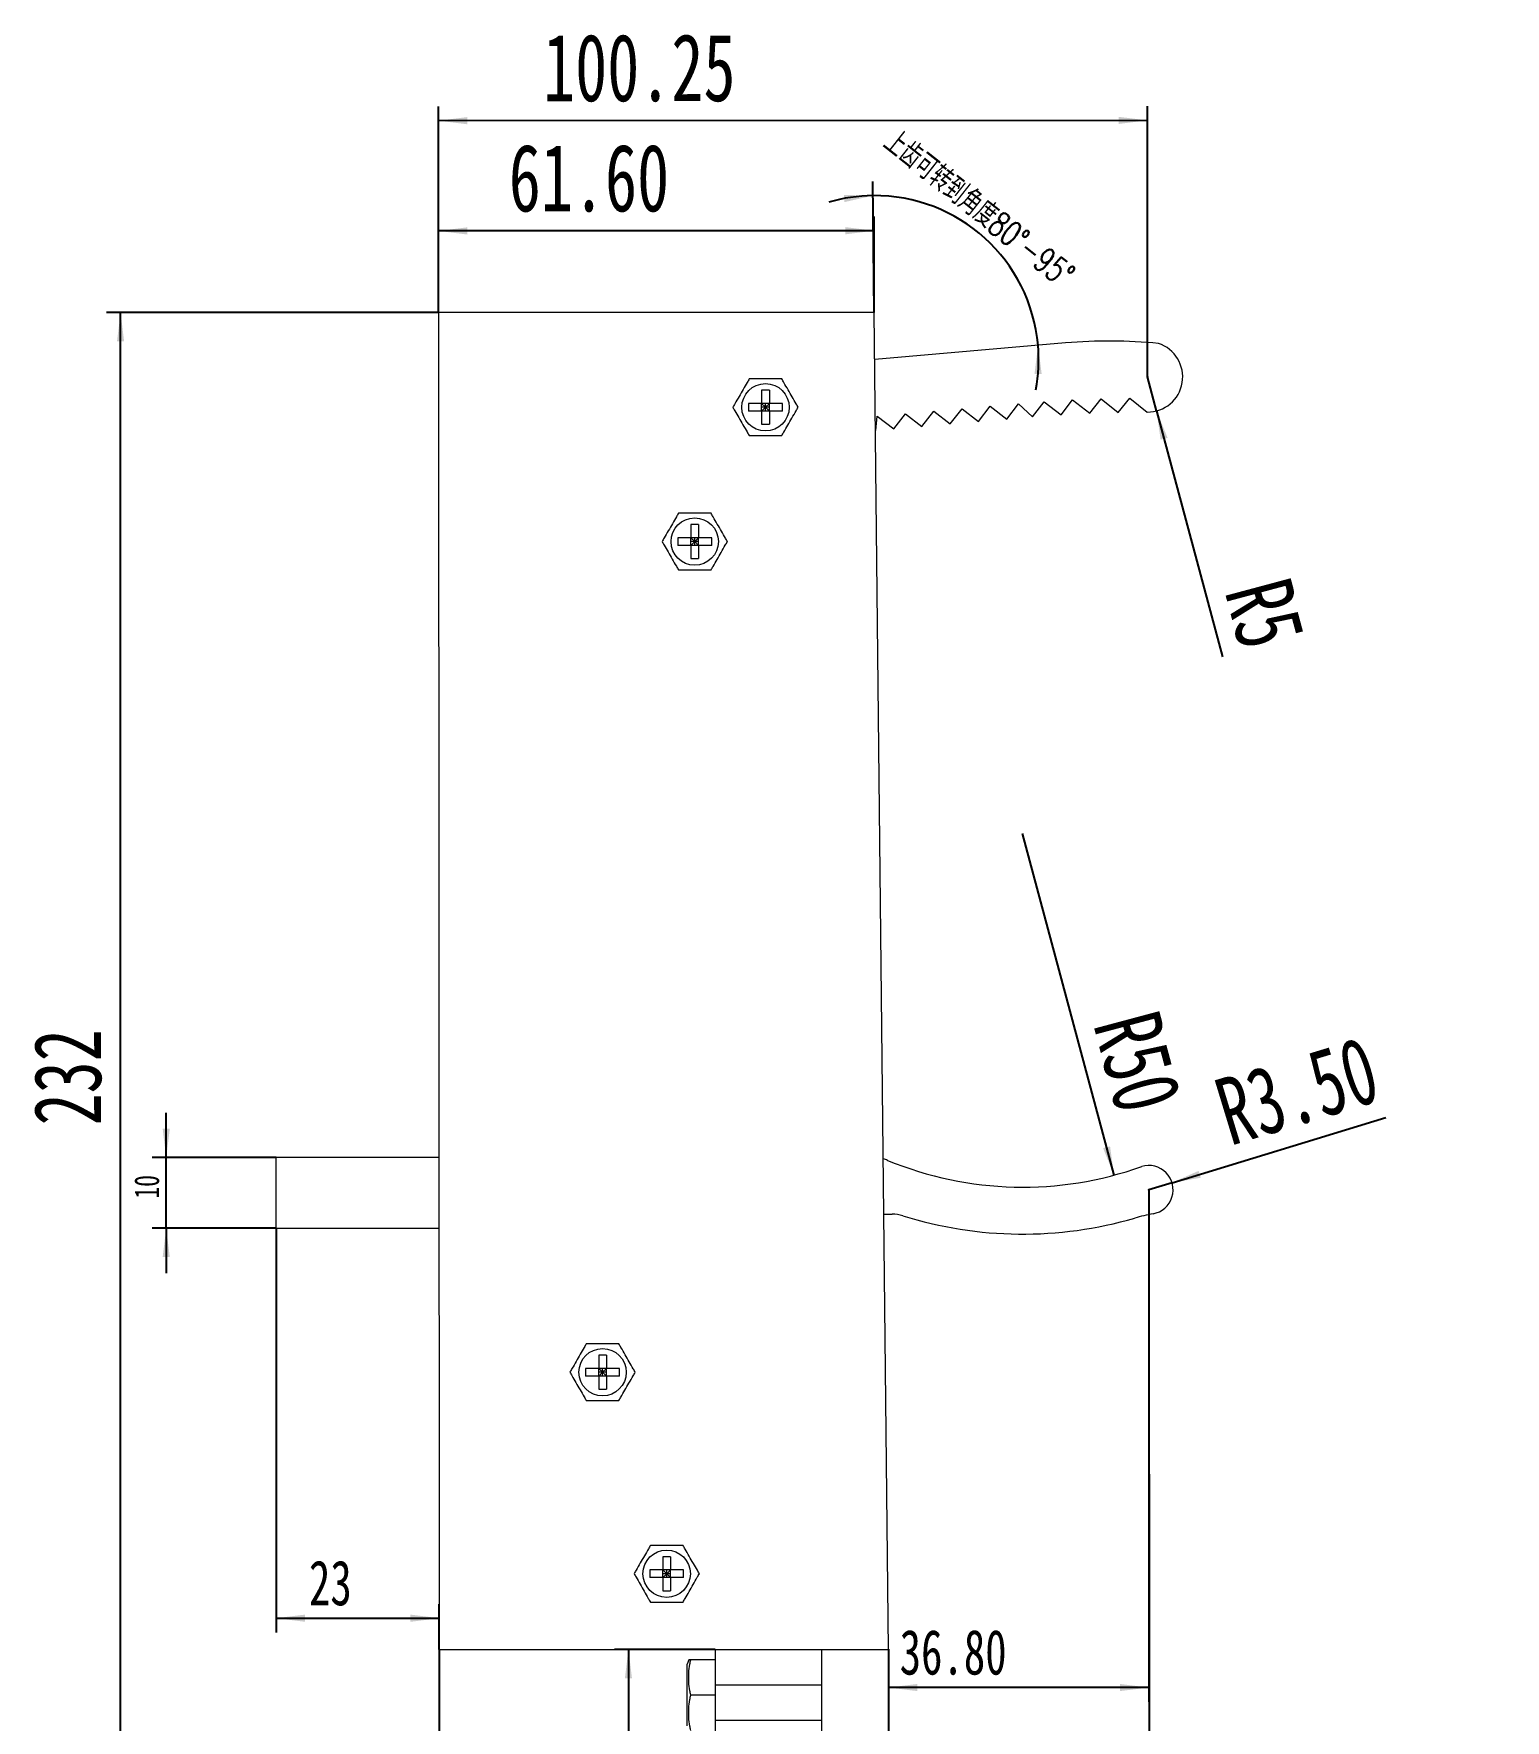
# Model space of a CAD drawing. Header units: millimetres. Extents: x 0 to 841, y 0 to 594.
# Drawn here: x 263.9 to 472, y 201.4 to 440 of the extents above; entities that cross this region are included whole.
import ezdxf

# ---------------------------------------------------------------- set-up
doc = ezdxf.new("R2010")
doc.units = ezdxf.units.MM
doc.header["$PDSIZE"] = -1
doc.layers.add('10', color=7, linetype='Continuous')
doc.styles.add('SLDTEXTSTYLE0', font='TXT', dxfattribs={"width": 0.7, "bigfont": 'bigfont'})
doc.styles.add('SLDTEXTSTYLE4', font='TXT', dxfattribs={"width": 0.7})
doc.dimstyles.new('SLDDIMSTYLE0', dxfattribs={"dimtxt": 10.15752, "dimasz": 4.08, "dimexe": 0, "dimexo": 0.0625, "dimgap": 2.53938, "dimtad": 2, "dimrnd": 1e-09, "dimzin": 12, "dimdsep": 46, "dimtxsty": 'SLDTEXTSTYLE4', "dimsah": 1, "dimcen": 0.09, "dimadec": 0, "dimazin": 3, "dimtfac": 1, "dimtofl": 0, "dimtmove": 0, "dimatfit": 3, "dimfxl": 1, "dimfrac": 2, "dimtolj": 1, "dimtzin": 12, "dimarcsym": 0})
doc.dimstyles.new('SLDDIMSTYLE1', dxfattribs={"dimtxt": 10.15752, "dimasz": 4.08, "dimexe": 0, "dimexo": 0.0625, "dimgap": 2.53938, "dimtad": 2, "dimrnd": 1e-09, "dimzin": 12, "dimdsep": 46, "dimtxsty": 'SLDTEXTSTYLE4', "dimsah": 1, "dimcen": 0.09, "dimadec": 0, "dimazin": 3, "dimtol": 1, "dimtfac": 1, "dimtofl": 0, "dimtmove": 0, "dimatfit": 3, "dimfxl": 1, "dimfrac": 2, "dimtolj": 1, "dimarcsym": 0})
doc.dimstyles.new('SLDDIMSTYLE2', dxfattribs={"dimtxt": 6.77168, "dimasz": 4.08, "dimexe": 0, "dimexo": 0.0625, "dimgap": 1.69292, "dimtad": 2, "dimrnd": 1e-09, "dimzin": 4, "dimdsep": 46, "dimtxsty": 'SLDTEXTSTYLE4', "dimsah": 1, "dimcen": 0.09, "dimadec": 0, "dimazin": 1, "dimtfac": 1, "dimtofl": 0, "dimtmove": 0, "dimatfit": 3, "dimfxl": 1, "dimfrac": 2, "dimtolj": 1, "dimtzin": 12, "dimarcsym": 0})
doc.dimstyles.new('SLDDIMSTYLE3', dxfattribs={"dimtxt": 3.5, "dimasz": 4.08, "dimexe": 0, "dimexo": 0.0625, "dimgap": 0.875, "dimtad": 2, "dimdec": 4, "dimzin": 12, "dimdsep": 46, "dimtxsty": 'SLDTEXTSTYLE4', "dimsah": 1, "dimcen": 0.09, "dimazin": 3, "dimtfac": 1, "dimtofl": 0, "dimtmove": 0, "dimatfit": 3, "dimfxl": 1, "dimfrac": 2, "dimtolj": 1, "dimtzin": 12, "dimarcsym": 0})
doc.dimstyles.new('SLDDIMSTYLE4', dxfattribs={"dimtxt": 10.15752, "dimasz": 4.08, "dimexe": 0, "dimexo": 0.0625, "dimgap": 2.53938, "dimtad": 2, "dimrnd": 1e-09, "dimzin": 4, "dimdsep": 46, "dimtxsty": 'SLDTEXTSTYLE4', "dimsah": 1, "dimcen": 0.09, "dimadec": 0, "dimazin": 1, "dimtfac": 1, "dimtofl": 0, "dimtmove": 0, "dimatfit": 3, "dimfxl": 1, "dimfrac": 2, "dimtolj": 1, "dimtzin": 12, "dimarcsym": 0})
doc.dimstyles.new('SLDDIMSTYLE5', dxfattribs={"dimtxt": 10.15752, "dimasz": 4.08, "dimexe": 0, "dimexo": 0.0625, "dimgap": 2.53938, "dimtad": 2, "dimrnd": 1e-09, "dimzin": 12, "dimdsep": 46, "dimtxsty": 'SLDTEXTSTYLE4', "dimsah": 1, "dimcen": 0, "dimadec": 0, "dimazin": 3, "dimtfac": 1, "dimtofl": 0, "dimtmove": 0, "dimatfit": 3, "dimfxl": 1, "dimfrac": 2, "dimtolj": 1, "dimtzin": 12, "dimarcsym": 0})
doc.dimstyles.new('SLDDIMSTYLE6', dxfattribs={"dimtxt": 3.5, "dimasz": 4.08, "dimexe": 0, "dimexo": 0.0625, "dimgap": 0.875, "dimtad": 2, "dimrnd": 1e-09, "dimzin": 12, "dimdsep": 46, "dimtxsty": 'SLDTEXTSTYLE4', "dimsah": 1, "dimcen": 0.09, "dimadec": 0, "dimazin": 3, "dimtfac": 1, "dimtmove": 0, "dimatfit": 0, "dimfxl": 1, "dimfrac": 2, "dimtolj": 1, "dimtzin": 12, "dimarcsym": 0})
doc.dimstyles.new('SLDDIMSTYLE8', dxfattribs={"dimtxt": 10.15752, "dimasz": 4.08, "dimexe": 0, "dimexo": 0.0625, "dimgap": 2.53938, "dimtad": 2, "dimrnd": 1e-09, "dimzin": 4, "dimdsep": 46, "dimtxsty": 'SLDTEXTSTYLE4', "dimsah": 1, "dimcen": 0, "dimadec": 0, "dimazin": 1, "dimtfac": 1, "dimtofl": 0, "dimtmove": 0, "dimatfit": 3, "dimfxl": 1, "dimfrac": 2, "dimtolj": 1, "dimtzin": 12, "dimarcsym": 0})
doc.dimstyles.new('SLDDIMSTYLE9', dxfattribs={"dimtxt": 6.77168, "dimasz": 4.08, "dimexe": 0, "dimexo": 0.0625, "dimgap": 1.69292, "dimtad": 2, "dimrnd": 1e-09, "dimzin": 12, "dimdsep": 46, "dimtxsty": 'SLDTEXTSTYLE4', "dimsah": 1, "dimcen": 0.09, "dimadec": 0, "dimazin": 3, "dimtfac": 1, "dimtofl": 0, "dimtmove": 0, "dimatfit": 3, "dimfxl": 1, "dimfrac": 2, "dimtolj": 1, "dimtzin": 12, "dimarcsym": 0})

# ---------------------------------------------------------------- blocks, each defined once
blk = doc.blocks.new('_D')
at = {"layer": '10'}
for p, q in [((321.16, 400.55), (321.15, 429.69)), ((421.42, 391.45), (421.4, 429.74)), ((421.4, 427.74), (321.15, 427.69))]:
    blk.add_line(p, q, dxfattribs=at)
for points in [[(321.15, 427.69), (325.23, 427.18), (325.23, 428.2)], [(421.4, 427.74), (417.32, 428.24), (417.32, 427.23)]]:
    blk.add_solid(points, dxfattribs=at)
at = {"layer": '10', "insert": (335.94, 439.97), "char_height": 9.525, "attachment_point": 1, "rotation": 0.0294, "style": 'SLDTEXTSTYLE4'}
blk.add_mtext('100.25', dxfattribs=at)
blk = doc.blocks.new('_D_1')
at = {"layer": '10'}
for p, q in [((421.59, 276.47), (421.68, 102.4)), ((321.26, 211.44), (321.32, 102.35)), ((421.68, 104.4), (321.31, 104.35))]:
    blk.add_line(p, q, dxfattribs=at)
for points in [[(321.31, 104.35), (325.39, 103.84), (325.39, 104.86)], [(421.68, 104.4), (417.6, 104.91), (417.6, 103.89)]]:
    blk.add_solid(points, dxfattribs=at)
at = {"layer": '10', "char_height": 9.525, "attachment_point": 1, "rotation": 0.0294, "style": 'SLDTEXTSTYLE4'}
for s, insert in [('±0', (358.24, 116.65)), ('100', (341.33, 116.64))]:
    blk.add_mtext(s, dxfattribs=dict(at, insert=insert))
blk = doc.blocks.new('_D_2')
at = {"layer": '10'}
for p, q in [((421.59, 276.47), (421.59, 204.07)), ((384.79, 211.48), (384.79, 204.07)), ((421.59, 206.07), (384.79, 206.07))]:
    blk.add_line(p, q, dxfattribs=at)
for points in [[(384.79, 206.07), (388.87, 205.57), (388.87, 206.58)], [(421.59, 206.07), (417.51, 206.58), (417.51, 205.57)]]:
    blk.add_solid(points, dxfattribs=at)
at = {"layer": '10', "insert": (386.37, 214.26), "char_height": 6.35, "attachment_point": 1, "style": 'SLDTEXTSTYLE4'}
blk.add_mtext('36.80', dxfattribs=at)
blk = doc.blocks.new('_D_3')
at = {"layer": '10'}
for p, q in [((321.16, 400.55), (274.2, 400.55)), ((276.2, 168.47), (276.2, 400.55)), ((360.3, 168.47), (274.2, 168.47))]:
    blk.add_line(p, q, dxfattribs=at)
for points in [[(276.2, 400.55), (275.69, 396.47), (276.7, 396.47)], [(276.2, 168.47), (276.7, 172.55), (275.69, 172.55)]]:
    blk.add_solid(points, dxfattribs=at)
at = {"layer": '10', "insert": (263.92, 285.58), "char_height": 9.525, "attachment_point": 1, "rotation": 90, "style": 'SLDTEXTSTYLE4'}
blk.add_mtext('232', dxfattribs=at)
blk = doc.blocks.new('_D_4')
at = {"layer": '10'}
blk.add_line((382.76, 400.58), (382.56, 419.09), dxfattribs=at)
for start, end in [(90.6146, 106.2261), (5, 90.6146), (349.3885, 5)]:
    blk.add_arc((382.83, 393.9), 23.19, start, end, dxfattribs=at)
for points in [[(382.59, 417.09), (378.48, 417.2), (378.57, 416.18)], [(405.94, 395.92), (405.43, 391.84), (406.45, 391.84)]]:
    blk.add_solid(points, dxfattribs=at)
at = {"layer": '10', "insert": (385.91, 426.75), "char_height": 3.5, "attachment_point": 1, "rotation": 321.7471, "style": 'SLDTEXTSTYLE0'}
blk.add_mtext('\\M+18FE3齿\\M+189C2转\\M+1939E\\M+18A70\\M+1937880\\M+1818B-95\\M+1818B', dxfattribs=at)
blk = doc.blocks.new('_D_5')
at = {"layer": '10'}
for p, q in [((321.16, 400.55), (321.16, 414.1)), ((382.76, 400.58), (382.76, 414.13)), ((382.76, 412.13), (321.16, 412.1))]:
    blk.add_line(p, q, dxfattribs=at)
for points in [[(321.16, 412.1), (325.24, 411.59), (325.24, 412.61)], [(382.76, 412.13), (378.68, 412.64), (378.68, 411.62)]]:
    blk.add_solid(points, dxfattribs=at)
at = {"layer": '10', "insert": (331.09, 424.38), "char_height": 9.525, "attachment_point": 1, "rotation": 0.0294, "style": 'SLDTEXTSTYLE4'}
blk.add_mtext('61.60', dxfattribs=at)
blk = doc.blocks.new('_D_6')
at = {"layer": '10'}
for q in [(421.42, 391.45), (432.03, 351.85)]:
    blk.add_line((422.7, 386.64), q, dxfattribs=at)
blk.add_solid([(422.7, 386.64), (423.27, 382.57), (424.25, 382.83)], dxfattribs=at)
at = {"layer": '10', "insert": (441.5, 363.59), "char_height": 9.525, "attachment_point": 1, "rotation": 285, "style": 'SLDTEXTSTYLE4'}
blk.add_mtext('R5', dxfattribs=at)
blk = doc.blocks.new('_D_7')
at = {"layer": '10'}
for p, q in [((282.65, 281.03), (282.65, 287.38)), ((298.2, 281.03), (280.65, 281.03)), ((282.65, 271.03), (282.65, 281.03)), ((298.2, 271.03), (280.65, 271.03)), ((282.65, 271.03), (282.65, 264.68))]:
    blk.add_line(p, q, dxfattribs=at)
for points in [[(282.65, 281.03), (283.16, 285.11), (282.15, 285.11)], [(282.65, 271.03), (282.15, 266.95), (283.16, 266.95)]]:
    blk.add_solid(points, dxfattribs=at)
at = {"layer": '10', "insert": (278.14, 275.23), "char_height": 3.5, "attachment_point": 1, "rotation": 90, "style": 'SLDTEXTSTYLE4'}
blk.add_mtext('10', dxfattribs=at)
blk = doc.blocks.new('_D_9')
at = {"layer": '10'}
for p, q in [((360.3, 211.44), (346.02, 211.44)), ((348.02, 211.44), (348.02, 168.47)), ((360.3, 168.47), (346.02, 168.47))]:
    blk.add_line(p, q, dxfattribs=at)
for points in [[(348.02, 211.44), (347.51, 207.36), (348.52, 207.36)], [(348.02, 168.47), (348.52, 172.55), (347.51, 172.55)]]:
    blk.add_solid(points, dxfattribs=at)
at = {"layer": '10', "insert": (335.74, 176.17), "char_height": 9.525, "attachment_point": 1, "rotation": 90, "style": 'SLDTEXTSTYLE4'}
blk.add_mtext('43', dxfattribs=at)
blk = doc.blocks.new('_D_10')
at = {"layer": '10'}
for p, q in [((384.79, 211.48), (384.79, 132.37)), ((375.3, 193.47), (375.3, 132.37)), ((375.3, 134.37), (355.99, 134.37)), ((384.79, 134.37), (375.3, 134.37))]:
    blk.add_line(p, q, dxfattribs=at)
for points in [[(375.3, 134.37), (379.38, 133.86), (379.38, 134.88)], [(384.79, 134.37), (380.71, 134.88), (380.71, 133.86)]]:
    blk.add_solid(points, dxfattribs=at)
at = {"layer": '10', "insert": (355.99, 146.65), "char_height": 9.525, "attachment_point": 1, "style": 'SLDTEXTSTYLE4'}
blk.add_mtext('9.50', dxfattribs=at)
blk = doc.blocks.new('_D_11')
at = {"layer": '10'}
for p, q in [((321.26, 211.44), (321.31, 120.35)), ((384.79, 211.48), (384.84, 120.39)), ((321.31, 122.35), (384.84, 122.39))]:
    blk.add_line(p, q, dxfattribs=at)
for points in [[(321.31, 122.35), (325.39, 121.85), (325.39, 122.86)], [(384.84, 122.39), (380.76, 122.89), (380.76, 121.88)]]:
    blk.add_solid(points, dxfattribs=at)
at = {"layer": '10', "insert": (346.83, 134.64), "char_height": 9.525, "attachment_point": 1, "rotation": 0.0294, "style": 'SLDTEXTSTYLE4'}
blk.add_mtext('64', dxfattribs=at)
blk = doc.blocks.new('_D_12')
at = {"layer": '10'}
blk.add_line((416.68, 278.55), (403.76, 326.85), dxfattribs=at)
blk.add_solid([(416.68, 278.55), (416.12, 282.62), (415.14, 282.36)], dxfattribs=at)
at = {"layer": '10', "insert": (422.92, 302.36), "char_height": 9.525, "attachment_point": 1, "rotation": 284.9857, "style": 'SLDTEXTSTYLE4'}
blk.add_mtext('R50', dxfattribs=at)
blk = doc.blocks.new('_D_13')
at = {"layer": '10'}
for q in [(455.11, 286.69), (421.59, 276.47)]:
    blk.add_line((424.89, 277.48), q, dxfattribs=at)
blk.add_solid([(424.89, 277.48), (428.94, 278.18), (428.64, 279.15)], dxfattribs=at)
at = {"layer": '10', "insert": (430.32, 291.77), "char_height": 9.525, "attachment_point": 1, "rotation": 16.9589, "style": 'SLDTEXTSTYLE4'}
blk.add_mtext('R3.50', dxfattribs=at)
blk = doc.blocks.new('_D_14')
at = {"layer": '10'}
for p, q in [((298.2, 271.03), (298.2, 213.88)), ((321.26, 211.44), (321.26, 217.88)), ((298.2, 215.88), (321.26, 215.88))]:
    blk.add_line(p, q, dxfattribs=at)
for points in [[(298.2, 215.88), (302.28, 215.37), (302.28, 216.39)], [(321.26, 215.88), (317.18, 216.39), (317.18, 215.37)]]:
    blk.add_solid(points, dxfattribs=at)
at = {"layer": '10', "insert": (302.84, 224.06), "char_height": 6.35, "attachment_point": 1, "style": 'SLDTEXTSTYLE4'}
blk.add_mtext('23', dxfattribs=at)

msp = doc.modelspace()

# ---------------------------------------------------------------- linework, layer by layer
at = {"color": 7, "linetype": 'Continuous', "lineweight": 15}
for p, q in [((382.76232, 400.58248), (321.16249, 400.55087)), ((321.16249, 400.55087), (321.25955, 211.44417)), ((384.79086, 211.47678), (382.76232, 400.58248)), ((409.8313, 396.25957), (382.83403, 393.89762)), ((366.85037, 389.55769), (366.85037, 387.70369)), ((367.94237, 389.55769), (366.85037, 389.55769)), ((367.94237, 389.55769), (367.94237, 387.70369)), ((366.85037, 387.70369), (364.99637, 387.70369)), ((364.99637, 387.70369), (364.99637, 386.61169)), ((366.85037, 386.61169), (364.99637, 386.61169)), ((366.85037, 386.61169), (366.85037, 387.70369)), ((367.94237, 387.70369), (366.85037, 387.70369)), ((366.85037, 387.70369), (367.39637, 387.15769)), ((367.39637, 387.15769), (366.85037, 387.15769)), ((367.39637, 387.15769), (366.85037, 386.61169)), ((366.85037, 386.61169), (366.85037, 384.75769)), ((367.94237, 386.61169), (366.85037, 386.61169)), ((367.39637, 387.15769), (367.39637, 387.70369)), ((367.39637, 387.15769), (367.94237, 387.70369)), ((367.39637, 386.61169), (367.39637, 387.15769)), ((367.94237, 386.61169), (367.39637, 387.15769)), ((367.94237, 387.15769), (367.39637, 387.15769)), ((369.79637, 387.70369), (367.94237, 387.70369)), ((367.94237, 386.61169), (367.94237, 387.70369)), ((367.94237, 386.61169), (367.94237, 384.75769)), ((369.79637, 386.61169), (367.94237, 386.61169)), ((369.79637, 386.61169), (369.79637, 387.70369)), ((389.5268, 384.44496), (391.18891, 386.59802)), ((391.18891, 386.59802), (393.52483, 384.79474)), ((393.52483, 384.79474), (395.18693, 386.9478)), ((395.18693, 386.9478), (397.52285, 385.14453)), ((397.52285, 385.14453), (399.18496, 387.29758)), ((399.18496, 387.29758), (401.52088, 385.49431)), ((401.52088, 385.49431), (403.18299, 387.64736)), ((403.18299, 387.64736), (405.17352, 385.81387)), ((405.17352, 385.81387), (406.81745, 387.94338)), ((406.81745, 387.94338), (409.21039, 386.09609)), ((409.21039, 386.09609), (410.82666, 388.18978)), ((410.82666, 388.18978), (413.2735, 386.30088)), ((413.2735, 386.30088), (414.86348, 388.3605)), ((414.86348, 388.3605), (417.28585, 386.4253)), ((417.28585, 386.4253), (418.90644, 388.45386)), ((418.90644, 388.45386), (421.3863, 386.47273)), ((366.85037, 384.75769), (367.94237, 384.75769)), ((383.00497, 383.87438), (383.19286, 385.89845)), ((383.19286, 385.89845), (385.52878, 384.09518)), ((385.52878, 384.09518), (387.19088, 386.24824)), ((387.19088, 386.24824), (389.5268, 384.44496)), ((382.94161, 383.86883), (383.00497, 383.87438)), ((356.8448, 370.56166), (356.8448, 368.70766)), ((357.9368, 370.56166), (356.8448, 370.56166)), ((357.9368, 370.56166), (357.9368, 368.70766)), ((356.8448, 368.70766), (354.9908, 368.70766)), ((354.9908, 368.70766), (354.9908, 367.61566)), ((356.8448, 367.61566), (354.9908, 367.61566)), ((357.9368, 368.70766), (356.8448, 368.70766)), ((356.8448, 367.61566), (356.8448, 368.70766)), ((356.8448, 368.70766), (357.3908, 368.16166)), ((357.3908, 368.16166), (356.8448, 368.16166)), ((357.3908, 368.16166), (356.8448, 367.61566)), ((356.8448, 367.61566), (356.8448, 365.76166)), ((357.9368, 367.61566), (356.8448, 367.61566)), ((357.3908, 368.16166), (357.3908, 368.70766)), ((357.3908, 368.16166), (357.9368, 368.70766)), ((357.9368, 367.61566), (357.3908, 368.16166)), ((357.9368, 368.16166), (357.3908, 368.16166)), ((357.3908, 367.61566), (357.3908, 368.16166)), ((359.7908, 368.70766), (357.9368, 368.70766)), ((357.9368, 367.61566), (357.9368, 368.70766)), ((357.9368, 367.61566), (357.9368, 365.76166)), ((359.7908, 367.61566), (357.9368, 367.61566)), ((359.7908, 367.61566), (359.7908, 368.70766)), ((356.8448, 365.76166), (357.9368, 365.76166)), ((298.19637, 271.03245), (298.19637, 281.03245)), ((321.22383, 281.03245), (298.19637, 281.03245)), ((384.13055, 273.03245), (385.31499, 273.03245)), ((298.19637, 271.03245), (321.22897, 271.03245)), ((343.81035, 253.07172), (343.81035, 251.21772)), ((344.90235, 253.07172), (343.81035, 253.07172)), ((344.90235, 253.07172), (344.90235, 251.21772)), ((341.95635, 251.21772), (341.95635, 250.12572)), ((343.81035, 251.21772), (341.95635, 251.21772)), ((343.81035, 250.12572), (343.81035, 251.21772)), ((344.90235, 251.21772), (343.81035, 251.21772)), ((343.81035, 251.21772), (344.35635, 250.67172)), ((344.35635, 250.67172), (343.81035, 250.67172)), ((344.35635, 250.67172), (343.81035, 250.12572)), ((344.35635, 250.67172), (344.35635, 251.21772)), ((344.35635, 250.67172), (344.90235, 251.21772)), ((344.35635, 250.12572), (344.35635, 250.67172)), ((344.90235, 250.12572), (344.35635, 250.67172)), ((344.90235, 250.67172), (344.35635, 250.67172)), ((344.90235, 250.12572), (344.90235, 251.21772)), ((346.75635, 251.21772), (344.90235, 251.21772)), ((346.75635, 250.12572), (346.75635, 251.21772)), ((343.81035, 250.12572), (341.95635, 250.12572)), ((344.90235, 250.12572), (343.81035, 250.12572)), ((343.81035, 250.12572), (343.81035, 248.27172)), ((343.81035, 248.27172), (344.90235, 248.27172)), ((346.75635, 250.12572), (344.90235, 250.12572)), ((344.90235, 250.12572), (344.90235, 248.27172)), ((352.87739, 224.5697), (352.87739, 222.7157)), ((353.96939, 224.5697), (352.87739, 224.5697)), ((353.96939, 224.5697), (353.96939, 222.7157)), ((351.02339, 222.7157), (351.02339, 221.6237)), ((352.87739, 222.7157), (351.02339, 222.7157)), ((352.87739, 221.6237), (352.87739, 222.7157)), ((353.96939, 222.7157), (352.87739, 222.7157)), ((352.87739, 222.7157), (353.42339, 222.1697)), ((353.42339, 222.1697), (352.87739, 222.1697)), ((353.42339, 222.1697), (352.87739, 221.6237)), ((353.42339, 222.1697), (353.42339, 222.7157)), ((353.42339, 222.1697), (353.96939, 222.7157)), ((353.96939, 221.6237), (353.42339, 222.1697)), ((353.96939, 222.1697), (353.42339, 222.1697)), ((353.42339, 221.6237), (353.42339, 222.1697)), ((355.82339, 222.7157), (353.96939, 222.7157)), ((353.96939, 221.6237), (353.96939, 222.7157)), ((355.82339, 221.6237), (355.82339, 222.7157)), ((352.87739, 221.6237), (351.02339, 221.6237)), ((353.96939, 221.6237), (352.87739, 221.6237)), ((352.87739, 221.6237), (352.87739, 219.7697)), ((352.87739, 219.7697), (353.96939, 219.7697)), ((355.82339, 221.6237), (353.96939, 221.6237)), ((353.96939, 221.6237), (353.96939, 219.7697)), ((321.25955, 211.44417), (384.79086, 211.47678)), ((356.53295, 210.01494), (356.29637, 209.36494)), ((360.29637, 210.01494), (356.81448, 210.01494)), ((360.29637, 211.44417), (375.29637, 211.44417)), ((360.29637, 211.44417), (360.29637, 206.44417)), ((363.39637, 211.4658), (363.39637, 211.44417)), ((371.39637, 211.44417), (371.39637, 211.4699)), ((375.29637, 211.44417), (375.29637, 206.44417)), ((356.29637, 205.01494), (356.29637, 209.36494)), ((360.29637, 206.44417), (375.29637, 206.44417)), ((360.29637, 206.44417), (360.29637, 201.44417)), ((375.29637, 206.44417), (375.29637, 201.44417)), ((356.29637, 200.66494), (356.29637, 205.01494)), ((360.29637, 205.01494), (356.81448, 205.01494)), ((360.29637, 201.44417), (375.29637, 201.44417)), ((360.29637, 201.44417), (360.29637, 168.46831)), ((375.29637, 201.44417), (375.29637, 193.46831))]:
    msp.add_line(p, q, dxfattribs=at)
for centre in [(367.39637, 387.15769), (357.3908, 368.16166), (344.35635, 250.67172), (353.42339, 222.1697)]:
    msp.add_circle(centre, 3.35, dxfattribs=at)
for centre, radius, start, end in [((415.97578, 326.02785), 70.5, 84.3030544, 95), ((421.41634, 391.45113), 4.97849, 269.6542079, 71.7662942), ((382.76096, 276.01127), 5, 67.5594539, 75.0983677), ((403.75581, 326.84646), 50, 247.5594539, 289.6810718), ((421.5941, 276.47168), 3.44379, 280.1603607, 106.8645098), ((385.31499, 268.03245), 5, 72.5914503, 90), ((403.75581, 326.84646), 56.63725, 252.5914503, 286.2583392), ((426.61169, 248.47395), 25, 100.1603607, 106.2583392)]:
    msp.add_arc(centre, radius, start, end, dxfattribs=at)
for points, knots in [([(365.08697, 391.15769), (364.99365, 390.99606), (364.71298, 390.50992), (364.23652, 389.68467), (363.65498, 388.67742), (363.16701, 387.83223), (362.8752, 387.32679), (362.77757, 387.15769)], [0, 0, 0, 0, 0.122285299, 0.367806157, 0.617623251, 0.872076385, 1, 1, 1, 1]), ([(369.70577, 391.15769), (369.6885, 391.15769), (369.02619, 391.15769), (367.68344, 391.15769), (366.14742, 391.15769), (365.28557, 391.15769), (365.08697, 391.15769)], [0, 0, 0, 0, 0.0113449905, 0.4349254652, 0.8697851512, 1, 1, 1, 1]), ([(372.01517, 387.15769), (371.92186, 387.31932), (371.64118, 387.80547), (371.16472, 388.63072), (370.58318, 389.63797), (370.09522, 390.48316), (369.8034, 390.9886), (369.70577, 391.15769)], [0, 0, 0, 0, 0.122285299, 0.367806157, 0.617623251, 0.872076385, 1, 1, 1, 1]), ([(362.77757, 387.15769), (362.87089, 386.99606), (363.15156, 386.50992), (363.62802, 385.68467), (364.20956, 384.67742), (364.69753, 383.83223), (364.98934, 383.32679), (365.08697, 383.15769)], [0, 0, 0, 0, 0.122285299, 0.367806157, 0.617623251, 0.872076385, 1, 1, 1, 1]), ([(369.70577, 383.15769), (369.79909, 383.31932), (370.07976, 383.80547), (370.55622, 384.63072), (371.13776, 385.63797), (371.62573, 386.48316), (371.91755, 386.9886), (372.01517, 387.15769)], [0, 0, 0, 0, 0.122285299, 0.367806157, 0.617623251, 0.872076385, 1, 1, 1, 1]), ([(365.08697, 383.15769), (365.18618, 383.15769), (365.38464, 383.15769), (366.01466, 383.15769), (366.76911, 383.15769), (367.64167, 383.15769), (368.53456, 383.15769), (369.22112, 383.15769), (369.6885, 383.15769), (369.70577, 383.15769)], [0, 0, 0, 0, 0.065056619, 0.130135616, 0.411583612, 0.553419183, 0.693287186, 0.988662417, 1, 1, 1, 1]), ([(355.0814, 372.16166), (354.98808, 372.00003), (354.70741, 371.51389), (354.23095, 370.68864), (353.64941, 369.68139), (353.16144, 368.8362), (352.86963, 368.33076), (352.772, 368.16166)], [0, 0, 0, 0, 0.122285299, 0.367806157, 0.617623251, 0.872076385, 1, 1, 1, 1]), ([(359.7002, 372.16166), (359.68293, 372.16166), (359.02062, 372.16166), (357.67787, 372.16166), (356.14185, 372.16166), (355.28, 372.16166), (355.0814, 372.16166)], [0, 0, 0, 0, 0.01134499, 0.434925465, 0.869785151, 1, 1, 1, 1]), ([(362.0096, 368.16166), (361.91629, 368.32329), (361.63561, 368.80944), (361.15915, 369.63469), (360.57761, 370.64194), (360.08965, 371.48713), (359.79783, 371.99257), (359.7002, 372.16166)], [0, 0, 0, 0, 0.122285299, 0.367806157, 0.617623251, 0.872076385, 1, 1, 1, 1]), ([(352.772, 368.16166), (352.86532, 368.00003), (353.14599, 367.51389), (353.62245, 366.68864), (354.20399, 365.68139), (354.69196, 364.8362), (354.98377, 364.33076), (355.0814, 364.16166)], [0, 0, 0, 0, 0.122285299, 0.367806157, 0.617623251, 0.872076385, 1, 1, 1, 1]), ([(359.7002, 364.16166), (359.79352, 364.32329), (360.07419, 364.80944), (360.55065, 365.63469), (361.13219, 366.64194), (361.62016, 367.48713), (361.91198, 367.99257), (362.0096, 368.16166)], [0, 0, 0, 0, 0.122285299, 0.367806157, 0.617623251, 0.872076385, 1, 1, 1, 1]), ([(355.0814, 364.16166), (355.18061, 364.16166), (355.37907, 364.16166), (356.00909, 364.16166), (356.76354, 364.16166), (357.6361, 364.16166), (358.52899, 364.16166), (359.21555, 364.16166), (359.68293, 364.16166), (359.7002, 364.16166)], [0, 0, 0, 0, 0.065056619, 0.130135616, 0.411583612, 0.553419183, 0.693287186, 0.988662417, 1, 1, 1, 1]), ([(342.04695, 254.67172), (341.95363, 254.51009), (341.67295, 254.02395), (341.1965, 253.1987), (340.61496, 252.19145), (340.12699, 251.34626), (339.83517, 250.84082), (339.73755, 250.67172)], [0, 0, 0, 0, 0.122285299, 0.367806157, 0.617623251, 0.872076385, 1, 1, 1, 1]), ([(346.66575, 254.67172), (346.64847, 254.67172), (345.98616, 254.67172), (344.64341, 254.67172), (343.1074, 254.67172), (342.24555, 254.67172), (342.04695, 254.67172)], [0, 0, 0, 0, 0.01134499, 0.434925465, 0.869785151, 1, 1, 1, 1]), ([(348.97515, 250.67172), (348.88183, 250.83335), (348.60116, 251.3195), (348.1247, 252.14475), (347.54316, 253.152), (347.05519, 253.99719), (346.76338, 254.50263), (346.66575, 254.67172)], [0, 0, 0, 0, 0.1222852991, 0.367806157, 0.6176232513, 0.8720763853, 1, 1, 1, 1]), ([(339.73755, 250.67172), (339.83086, 250.51009), (340.11154, 250.02395), (340.588, 249.1987), (341.16953, 248.19145), (341.6575, 247.34626), (341.94932, 246.84082), (342.04695, 246.67172)], [0, 0, 0, 0, 0.122285299, 0.367806157, 0.617623251, 0.872076385, 1, 1, 1, 1]), ([(346.66575, 246.67172), (346.75907, 246.83335), (347.03974, 247.3195), (347.5162, 248.14475), (348.09774, 249.152), (348.58571, 249.99719), (348.87752, 250.50263), (348.97515, 250.67172)], [0, 0, 0, 0, 0.1222852991, 0.367806157, 0.6176232513, 0.8720763853, 1, 1, 1, 1]), ([(342.04695, 246.67172), (342.14616, 246.67172), (342.34461, 246.67172), (342.97464, 246.67172), (343.72908, 246.67172), (344.60165, 246.67172), (345.49453, 246.67172), (346.1811, 246.67172), (346.64847, 246.67172), (346.66575, 246.67172)], [0, 0, 0, 0, 0.065056619, 0.130135616, 0.411583612, 0.553419183, 0.693287186, 0.988662417, 1, 1, 1, 1]), ([(351.11399, 226.1697), (351.02067, 226.00807), (350.74, 225.52193), (350.26354, 224.69668), (349.682, 223.68942), (349.19403, 222.84424), (348.90222, 222.33879), (348.80459, 222.1697)], [0, 0, 0, 0, 0.122285299, 0.367806157, 0.617623251, 0.872076385, 1, 1, 1, 1]), ([(355.73279, 226.1697), (355.71552, 226.1697), (355.05321, 226.1697), (353.71046, 226.1697), (352.17444, 226.1697), (351.31259, 226.1697), (351.11399, 226.1697)], [0, 0, 0, 0, 0.01134499, 0.434925465, 0.869785151, 1, 1, 1, 1]), ([(358.04219, 222.1697), (357.94888, 222.33133), (357.6682, 222.81747), (357.19174, 223.64272), (356.6102, 224.64998), (356.12224, 225.49516), (355.83042, 226.0006), (355.73279, 226.1697)], [0, 0, 0, 0, 0.122285299, 0.367806157, 0.617623251, 0.872076385, 1, 1, 1, 1]), ([(348.80459, 222.1697), (348.89791, 222.00807), (349.17858, 221.52193), (349.65504, 220.69668), (350.23658, 219.68942), (350.72455, 218.84424), (351.01636, 218.33879), (351.11399, 218.1697)], [0, 0, 0, 0, 0.122285299, 0.367806157, 0.617623251, 0.872076385, 1, 1, 1, 1]), ([(355.73279, 218.1697), (355.82611, 218.33133), (356.10678, 218.81747), (356.58324, 219.64272), (357.16478, 220.64998), (357.65275, 221.49516), (357.94457, 222.0006), (358.04219, 222.1697)], [0, 0, 0, 0, 0.122285299, 0.367806157, 0.617623251, 0.872076385, 1, 1, 1, 1]), ([(351.11399, 218.1697), (351.2132, 218.1697), (351.41166, 218.1697), (352.04168, 218.1697), (352.79612, 218.1697), (353.66869, 218.1697), (354.56158, 218.1697), (355.24814, 218.1697), (355.71552, 218.1697), (355.73279, 218.1697)], [0, 0, 0, 0, 0.065056619, 0.130135616, 0.411583612, 0.553419183, 0.693287186, 0.988662417, 1, 1, 1, 1]), ([(356.81448, 210.01494), (356.81044, 210.01494), (356.66093, 210.01494), (356.48325, 210.01494), (356.55194, 210.01494), (356.56098, 210.01494)], [0, 0, 0, 0, 0.023568076, 0.87148909, 1, 1, 1, 1]), ([(356.81448, 205.01494), (356.77435, 205.21698), (356.65366, 205.82466), (356.52975, 206.85622), (356.52512, 208.11529), (356.64744, 209.17177), (356.77261, 209.80357), (356.81448, 210.01494)], [0, 0, 0, 0, 0.1222852991, 0.367806157, 0.6176232513, 0.8720763853, 1, 1, 1, 1]), ([(356.81448, 200.01494), (356.77435, 200.21698), (356.65366, 200.82466), (356.52975, 201.85622), (356.52512, 203.11529), (356.64744, 204.17177), (356.77261, 204.80357), (356.81448, 205.01494)], [0, 0, 0, 0, 0.122285299, 0.367806157, 0.617623251, 0.872076385, 1, 1, 1, 1])]:
    msp.add_open_spline(points, degree=3, knots=knots, dxfattribs=at)
at = {"layer": '10'}
for p in [(421.41634, 391.45113), (421.5941, 276.47168)]:
    msp.add_point(p, dxfattribs=at)

# ---------------------------------------------------------------- dimensions: what is measured, and where the dimension line sits
for base, p1, p2, angle, dimstyle, picture, middle in [((321.14857, 427.68524), (421.41634, 391.45113), (321.16249, 400.55087), 0.0294067, 'SLDDIMSTYLE0', '_D', (349.27925, 427.69967)), ((321.15657, 412.09885), (382.76232, 400.58248), (321.16249, 400.55087), 0.0294067, 'SLDDIMSTYLE4', '_D_5', (342.20489, 412.10966)), ((276.19637, 400.55087), (360.29637, 168.46831), (321.16249, 400.55087), 90, 'SLDDIMSTYLE0', '_D_3', (276.19637, 292.25061)), ((282.65356, 281.03245), (298.19637, 271.03245), (298.19637, 281.03245), 90, 'SLDDIMSTYLE6', '_D_7', (282.65356, 276.76336)), ((321.31452, 104.35005), (421.5941, 276.47168), (321.25955, 211.44417), 0.0294067, 'SLDDIMSTYLE1', '_D_1', (356.89429, 104.36831)), ((384.83659, 122.38553), (321.25955, 211.44417), (384.79086, 211.47678), 0.0294067, 'SLDDIMSTYLE0', '_D_11', (351.27747, 122.36831)), ((348.0167, 168.46831), (360.29637, 211.44417), (360.29637, 168.46831), 90, 'SLDDIMSTYLE0', '_D_9', (348.0167, 180.6179))]:
    dim = msp.add_linear_dim(base=base, p1=p1, p2=p2, angle=angle, dimstyle=dimstyle, dxfattribs=at)
    dim.commit()
    dim.dimension.update_dxf_attribs({"geometry": picture, "text_midpoint": middle, "dimtype": 160})
dim = msp.add_angular_dim_2l(base=(398.41013, 411.08006), line1=((384.79086, 211.47678), (382.76232, 400.58248)), line2=((409.8313, 396.25957), (337.0317, 389.89043)), text='上齿可转到角度80°-95°', dimstyle='SLDDIMSTYLE3', dxfattribs=at)
dim.commit()
dim.dimension.update_dxf_attribs({"geometry": '_D_4', "text_midpoint": (397.19275, 412.10966), "dimtype": 162})
for center, mpoint, dimstyle, picture, middle in [((421.41634, 391.45113), (422.70487, 386.64227), 'SLDDIMSTYLE5', '_D_6', (431.01181, 355.64041)), ((403.75581, 326.84646), (416.68475, 278.54695), 'SLDDIMSTYLE5', '_D_12', (413.01653, 292.25062)), ((421.5941, 276.47168), (424.88814, 277.47618), 'SLDDIMSTYLE8', '_D_13', (445.20744, 283.67248))]:
    dim = msp.add_radius_dim(center=center, mpoint=mpoint, dimstyle=dimstyle, dxfattribs=at)
    dim.commit()
    dim.dimension.update_dxf_attribs({"geometry": picture, "text_midpoint": middle, "dimtype": 164})
for base, p1, p2, dimstyle, picture, middle in [((384.79086, 206.07325), (421.5941, 276.47168), (384.79086, 211.47678), 'SLDDIMSTYLE2', '_D_2', (393.78079, 206.07325)), ((321.25955, 215.87816), (298.19637, 271.03245), (321.25955, 211.44417), 'SLDDIMSTYLE9', '_D_14', (305.80166, 215.87816)), ((375.29637, 134.36831), (384.79086, 211.47678), (375.29637, 193.46831), 'SLDDIMSTYLE4', '_D_10', (364.88311, 134.36831))]:
    dim = msp.add_linear_dim(base=base, p1=p1, p2=p2, dimstyle=dimstyle, dxfattribs=at)
    dim.commit()
    dim.dimension.update_dxf_attribs({"geometry": picture, "text_midpoint": middle, "dimtype": 160})

doc.saveas('drawing.dxf')
